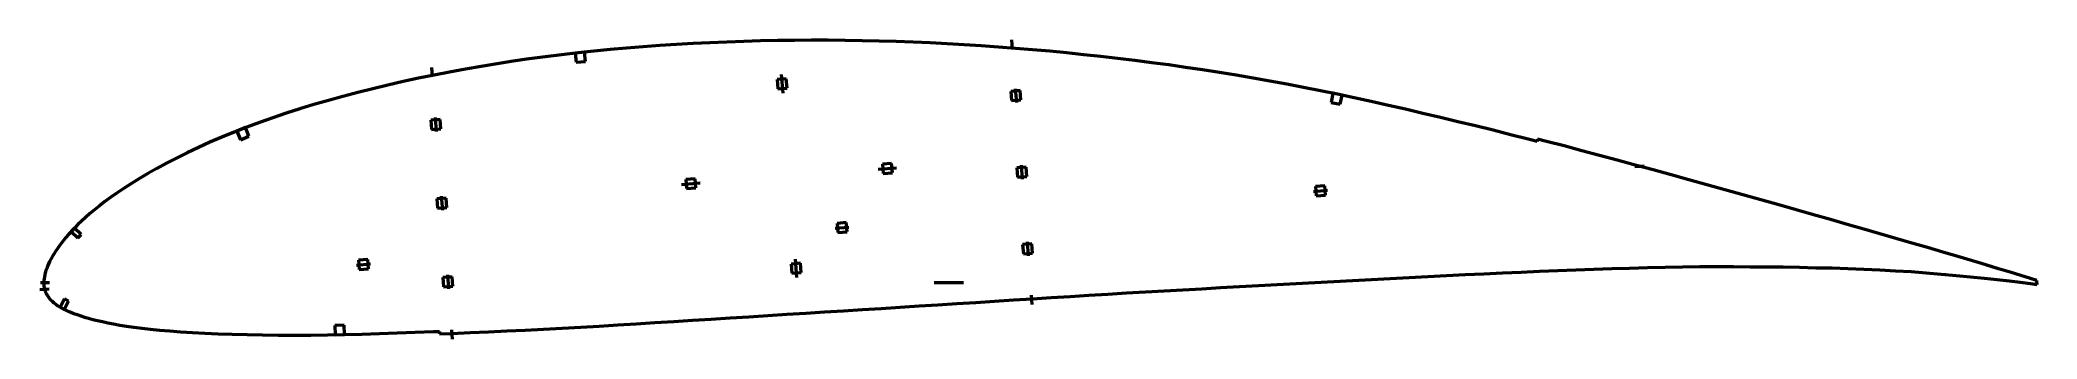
# Model space of a CAD drawing. Header units: metres. Extents: x -323 to 537, y -24 to 104.
import ezdxf

# ---------------------------------------------------------------- set-up
doc = ezdxf.new("R2010")
doc.units = ezdxf.units.M
for name, color, linetype, lineweight in [('FoilLayer', 1, 'Continuous', 50), ('StringerLayer', 1, 'Continuous', 50), ('SubLayer', 1, 'Continuous', 50)]:
    doc.layers.add(name, color=color, linetype=linetype, lineweight=lineweight)

msp = doc.modelspace()

# ---------------------------------------------------------------- linework, layer by layer
at = {"layer": 'FoilLayer'}
for p, q in [((-26.82, 103.46), (-34.07, 103.16)), ((-19.56, 103.72), (-26.82, 103.46)), ((-12.28, 103.92), (-19.56, 103.72)), ((-5, 104.06), (-12.28, 103.92)), ((2.29, 104.16), (-5, 104.06)), ((9.59, 104.21), (2.29, 104.16)), ((16.88, 104.2), (9.59, 104.21)), ((24.17, 104.15), (16.88, 104.2)), ((31.47, 104.03), (24.17, 104.15)), ((38.77, 103.87), (31.47, 104.03)), ((46.08, 103.65), (38.77, 103.87)), ((53.4, 103.39), (46.08, 103.65)), ((60.73, 103.07), (53.4, 103.39)), ((-118.85, 95.16), (-125.74, 94.1)), ((-111.93, 96.17), (-118.85, 95.16)), ((-104.99, 97.11), (-111.93, 96.17)), ((-98.03, 97.99), (-104.99, 97.11)), ((-91.05, 98.81), (-98.03, 97.99)), ((-84.07, 99.56), (-91.05, 98.81)), ((-77.05, 100.24), (-84.07, 99.56)), ((-69.99, 100.86), (-77.05, 100.24)), ((-62.88, 101.42), (-69.99, 100.86)), ((-55.72, 101.93), (-62.88, 101.42)), ((-48.52, 102.39), (-55.72, 101.93)), ((-41.3, 102.8), (-48.52, 102.39)), ((-34.07, 103.16), (-41.3, 102.8)), ((68.06, 102.7), (60.73, 103.07)), ((75.4, 102.28), (68.06, 102.7)), ((82.75, 101.81), (75.4, 102.28)), ((90.1, 101.29), (82.75, 101.81)), ((97.47, 100.73), (90.1, 101.29)), ((104.84, 100.12), (97.47, 100.73)), ((112.21, 99.46), (104.84, 100.12)), ((119.58, 98.76), (112.21, 99.46)), ((126.94, 98.01), (119.58, 98.76)), ((134.28, 97.22), (126.94, 98.01)), ((141.6, 96.39), (134.28, 97.22)), ((148.9, 95.5), (141.6, 96.39)), ((156.2, 94.57), (148.9, 95.5)), ((-166.22, 86.43), (-172.77, 84.94)), ((-159.59, 87.87), (-166.22, 86.43)), ((-152.92, 89.24), (-159.59, 87.87)), ((-146.19, 90.54), (-152.92, 89.24)), ((-139.42, 91.79), (-146.19, 90.54)), ((-132.6, 92.97), (-139.42, 91.79)), ((-125.74, 94.1), (-132.6, 92.97)), ((163.48, 93.58), (156.2, 94.57)), ((170.76, 92.55), (163.48, 93.58)), ((178.04, 91.47), (170.76, 92.55)), ((185.29, 90.34), (178.04, 91.47)), ((192.54, 89.16), (185.29, 90.34)), ((199.78, 87.93), (192.54, 89.16)), ((207.02, 86.65), (199.78, 87.93)), ((214.27, 85.31), (207.02, 86.65)), ((-198.41, 78.31), (-204.6, 76.53)), ((-192.11, 80.05), (-198.41, 78.31)), ((-185.71, 81.74), (-192.11, 80.05)), ((-179.27, 83.38), (-185.71, 81.74)), ((-172.77, 84.94), (-179.27, 83.38)), ((221.53, 83.92), (214.27, 85.31)), ((228.8, 82.48), (221.53, 83.92)), ((236.08, 80.99), (228.8, 82.48)), ((243.39, 79.45), (236.08, 80.99)), ((250.71, 77.86), (243.39, 79.45)), ((258.08, 76.21), (250.71, 77.86)), ((-228.04, 68.86), (-233.59, 66.79)), ((-222.37, 70.87), (-228.04, 68.86)), ((-216.57, 72.82), (-222.37, 70.87)), ((-210.65, 74.7), (-216.57, 72.82)), ((-204.6, 76.53), (-210.65, 74.7)), ((265.49, 74.51), (258.08, 76.21)), ((272.96, 72.76), (265.49, 74.51)), ((280.48, 70.98), (272.96, 72.76)), ((288.02, 69.17), (280.48, 70.98)), ((295.57, 67.34), (288.02, 69.17)), ((-249.42, 60.29), (-254.37, 58.05)), ((-244.29, 62.5), (-249.42, 60.29)), ((-239.01, 64.67), (-244.29, 62.5)), ((-233.59, 66.79), (-239.01, 64.67)), ((303.12, 65.47), (295.57, 67.34)), ((310.67, 63.57), (303.12, 65.47)), ((318.24, 61.65), (310.67, 63.57)), ((322.06, 60.66), (318.24, 61.65)), ((322.32, 61.68), (322.06, 60.66)), ((326.09, 60.7), (322.32, 61.68)), ((333.7, 58.71), (326.09, 60.7)), ((-263.75, 53.53), (-268.12, 51.28)), ((-259.16, 55.79), (-263.75, 53.53)), ((-254.37, 58.05), (-259.16, 55.79)), ((341.33, 56.7), (333.7, 58.71)), ((348.97, 54.66), (341.33, 56.7)), ((356.63, 52.6), (348.97, 54.66)), ((364.32, 50.5), (356.63, 52.6)), ((-279.8, 44.74), (-283.22, 42.64)), ((-276.15, 46.88), (-279.8, 44.74)), ((-272.26, 49.07), (-276.15, 46.88)), ((-268.12, 51.28), (-272.26, 49.07)), ((372.04, 48.39), (364.32, 50.5)), ((379.77, 46.26), (372.04, 48.39)), ((387.51, 44.12), (379.77, 46.26)), ((395.26, 41.97), (387.51, 44.12)), ((-294.66, 34.79), (-297.01, 33)), ((-292.12, 36.66), (-294.66, 34.79)), ((-289.36, 38.59), (-292.12, 36.66)), ((-286.4, 40.58), (-289.36, 38.59)), ((-283.22, 42.64), (-286.4, 40.58)), ((403, 39.81), (395.26, 41.97)), ((410.75, 37.64), (403, 39.81)), ((418.47, 35.48), (410.75, 37.64)), ((426.13, 33.33), (418.47, 35.48)), ((-304.72, 26.39), (-306.29, 24.87)), ((-303.02, 27.96), (-304.72, 26.39)), ((-301.18, 29.59), (-303.02, 27.96)), ((-299.18, 31.26), (-301.18, 29.59)), ((-297.01, 33), (-299.18, 31.26)), ((433.71, 31.19), (426.13, 33.33)), ((441.17, 29.09), (433.71, 31.19)), ((448.49, 27.04), (441.17, 29.09)), ((455.69, 24.98), (448.49, 27.04)), ((-312.53, 18), (-313.5, 16.75)), ((-311.48, 19.28), (-312.53, 18)), ((-310.33, 20.61), (-311.48, 19.28)), ((-309.09, 21.98), (-310.33, 20.61)), ((-307.75, 23.4), (-309.09, 21.98)), ((-306.29, 24.87), (-307.75, 23.4)), ((462.78, 22.95), (455.69, 24.98)), ((469.74, 20.91), (462.78, 22.95)), ((476.63, 18.89), (469.74, 20.91)), ((483.42, 16.96), (476.63, 18.89)), ((-318.45, 8.93), (-318.91, 7.95)), ((-317.91, 9.94), (-318.45, 8.93)), ((-317.32, 11), (-317.91, 9.94)), ((-316.68, 12.1), (-317.32, 11)), ((-315.99, 13.21), (-316.68, 12.1)), ((-315.23, 14.35), (-315.99, 13.21)), ((-314.4, 15.53), (-315.23, 14.35)), ((-313.5, 16.75), (-314.4, 15.53)), ((490.16, 14.99), (483.42, 16.96)), ((496.84, 13.02), (490.16, 14.99)), ((503.32, 11.1), (496.84, 13.02)), ((509.53, 9.25), (503.32, 11.1)), ((515.39, 7.52), (509.53, 9.25)), ((-320.9, 0.76), (-320.94, -0.05)), ((-320.82, 1.58), (-320.9, 0.76)), ((-320.69, 2.43), (-320.82, 1.58)), ((-320.52, 3.31), (-320.69, 2.43)), ((-320.31, 4.19), (-320.52, 3.31)), ((-320.04, 5.07), (-320.31, 4.19)), ((-319.71, 5.98), (-320.04, 5.07)), ((-319.33, 6.95), (-319.71, 5.98)), ((-318.91, 7.95), (-319.33, 6.95)), ((226.43, -0.02), (234.55, 0.42)), ((234.55, 0.42), (242.67, 0.85)), ((242.67, 0.85), (250.77, 1.29)), ((250.77, 1.29), (258.87, 1.72)), ((258.87, 1.72), (266.94, 2.15)), ((266.94, 2.15), (275, 2.56)), ((275, 2.56), (283.07, 2.95)), ((283.07, 2.95), (291.14, 3.34)), ((291.14, 3.34), (299.2, 3.73)), ((299.2, 3.73), (307.22, 4.11)), ((307.22, 4.11), (315.19, 4.48)), ((315.19, 4.48), (323.1, 4.83)), ((323.1, 4.83), (330.98, 5.15)), ((330.98, 5.15), (338.82, 5.46)), ((338.82, 5.46), (346.59, 5.74)), ((346.59, 5.74), (354.28, 5.99)), ((354.28, 5.99), (361.93, 6.19)), ((361.93, 6.19), (369.57, 6.35)), ((369.57, 6.35), (377.18, 6.5)), ((377.18, 6.5), (384.72, 6.65)), ((384.72, 6.65), (392.12, 6.78)), ((392.12, 6.78), (399.38, 6.83)), ((399.38, 6.83), (406.62, 6.79)), ((406.62, 6.79), (413.85, 6.76)), ((413.85, 6.76), (421.02, 6.74)), ((421.02, 6.74), (428.09, 6.66)), ((428.09, 6.66), (435.13, 6.5)), ((435.13, 6.5), (442.15, 6.34)), ((442.15, 6.34), (449.1, 6.22)), ((449.1, 6.22), (455.95, 6.04)), ((455.95, 6.04), (462.77, 5.75)), ((462.77, 5.75), (469.64, 5.4)), ((469.64, 5.4), (476.48, 5.05)), ((476.48, 5.05), (483.14, 4.68)), ((483.14, 4.68), (489.67, 4.18)), ((489.67, 4.18), (496.16, 3.61)), ((496.16, 3.61), (502.54, 3.01)), ((502.54, 3.01), (508.7, 2.42)), ((508.7, 2.42), (514.57, 1.81)), ((514.57, 1.81), (520.12, 1.2)), ((520.83, 5.91), (515.39, 7.52)), ((520.12, 1.2), (525.33, 0.62)), ((525.83, 4.39), (520.83, 5.91)), ((525.33, 0.62), (530.17, 0.06)), ((530.4, 2.98), (525.83, 4.39)), ((530.17, 0.06), (534.63, -0.48)), ((534.63, 1.7), (530.4, 2.98)), ((537.26, 0.86), (534.63, 1.7)), ((537.39, -0.84), (537.26, 0.86)), ((-320.94, -0.05), (-320.93, -0.8)), ((-320.93, -0.8), (-320.87, -1.55)), ((-320.87, -1.55), (-320.76, -2.31)), ((-320.76, -2.31), (-320.57, -3.06)), ((-320.57, -3.06), (-320.31, -3.82)), ((-320.31, -3.82), (-319.99, -4.57)), ((-319.99, -4.57), (-319.6, -5.31)), ((-319.6, -5.31), (-319.14, -6.03)), ((-319.14, -6.03), (-318.61, -6.74)), ((-318.61, -6.74), (-318, -7.44)), ((-318, -7.44), (-317.32, -8.11)), ((-317.32, -8.11), (-316.57, -8.78)), ((72.23, -9.11), (80.37, -8.6)), ((80.37, -8.6), (88.51, -8.08)), ((88.51, -8.08), (96.64, -7.55)), ((96.64, -7.55), (104.77, -7.03)), ((104.77, -7.03), (112.89, -6.52)), ((112.89, -6.52), (121, -6.01)), ((121, -6.01), (129.11, -5.52)), ((129.11, -5.52), (137.22, -5.02)), ((137.22, -5.02), (145.32, -4.54)), ((145.32, -4.54), (153.41, -4.06)), ((153.41, -4.06), (161.49, -3.59)), ((161.49, -3.59), (169.57, -3.14)), ((169.57, -3.14), (177.68, -2.7)), ((177.68, -2.7), (185.8, -2.25)), ((185.8, -2.25), (193.93, -1.81)), ((193.93, -1.81), (202.06, -1.36)), ((202.06, -1.36), (210.18, -0.9)), ((210.18, -0.9), (218.31, -0.46)), ((218.31, -0.46), (226.43, -0.02)), ((534.63, -0.48), (537.39, -0.84)), ((-316.57, -8.78), (-315.76, -9.42)), ((-315.76, -9.42), (-314.88, -10.04)), ((-314.88, -10.04), (-313.93, -10.64)), ((-313.93, -10.64), (-312.91, -11.22)), ((-312.91, -11.22), (-311.8, -11.77)), ((-311.8, -11.77), (-310.62, -12.31)), ((-310.62, -12.31), (-309.35, -12.84)), ((-309.35, -12.84), (-308, -13.36)), ((-308, -13.36), (-306.56, -13.88)), ((-306.56, -13.88), (-305.03, -14.39)), ((-305.03, -14.39), (-303.39, -14.9)), ((-303.39, -14.9), (-301.66, -15.41)), ((-301.66, -15.41), (-299.8, -15.92)), ((-299.8, -15.92), (-297.81, -16.41)), ((-297.81, -16.41), (-295.67, -16.89)), ((-295.67, -16.89), (-293.36, -17.37)), ((-57.77, -17.28), (-49.7, -16.78)), ((-49.7, -16.78), (-41.62, -16.28)), ((-41.62, -16.28), (-33.53, -15.78)), ((-33.53, -15.78), (-25.42, -15.26)), ((-25.42, -15.26), (-17.29, -14.75)), ((-17.29, -14.75), (-9.15, -14.23)), ((-9.15, -14.23), (-1.01, -13.72)), ((-1.01, -13.72), (7.13, -13.21)), ((7.13, -13.21), (15.27, -12.71)), ((15.27, -12.71), (23.4, -12.2)), ((23.4, -12.2), (31.54, -11.68)), ((31.54, -11.68), (39.68, -11.16)), ((39.68, -11.16), (47.81, -10.64)), ((47.81, -10.64), (55.95, -10.13)), ((55.95, -10.13), (64.09, -9.62)), ((64.09, -9.62), (72.23, -9.11)), ((-293.36, -17.37), (-290.87, -17.85)), ((-290.87, -17.85), (-288.18, -18.33)), ((-288.18, -18.33), (-285.28, -18.81)), ((-285.28, -18.81), (-282.15, -19.27)), ((-282.15, -19.27), (-278.76, -19.72)), ((-278.76, -19.72), (-275.08, -20.14)), ((-275.08, -20.14), (-271.07, -20.53)), ((-271.07, -20.53), (-266.72, -20.9)), ((-266.72, -20.9), (-262.02, -21.26)), ((-262.02, -21.26), (-256.97, -21.58)), ((-256.97, -21.58), (-251.58, -21.87)), ((-251.58, -21.87), (-245.84, -22.11)), ((-245.84, -22.11), (-239.78, -22.3)), ((-239.78, -22.3), (-233.4, -22.46)), ((-233.4, -22.46), (-226.78, -22.57)), ((-226.78, -22.57), (-219.97, -22.66)), ((-219.97, -22.66), (-213.03, -22.69)), ((-213.03, -22.69), (-205.98, -22.67)), ((-205.98, -22.67), (-198.79, -22.57)), ((-198.79, -22.57), (-191.46, -22.43)), ((-191.46, -22.43), (-184, -22.24)), ((-184, -22.24), (-176.43, -22.02)), ((-176.43, -22.02), (-168.76, -21.77)), ((-168.76, -21.77), (-161, -21.48)), ((-161, -21.48), (-153.16, -21.19)), ((-153.16, -21.19), (-150.53, -21.08)), ((-150.53, -21.08), (-150.49, -22.13)), ((-150.49, -22.13), (-145.24, -21.92)), ((-145.24, -21.92), (-137.36, -21.6)), ((-137.36, -21.6), (-129.49, -21.25)), ((-129.49, -21.25), (-121.6, -20.88)), ((-121.6, -20.88), (-113.67, -20.48)), ((-113.67, -20.48), (-105.71, -20.06)), ((-105.71, -20.06), (-97.73, -19.64)), ((-97.73, -19.64), (-89.76, -19.21)), ((-89.76, -19.21), (-81.8, -18.76)), ((-81.8, -18.76), (-73.83, -18.28)), ((-73.83, -18.28), (-65.82, -17.78)), ((-65.82, -17.78), (-57.77, -17.28))]:
    msp.add_line(p, q, dxfattribs=at)
at = {"layer": 'StringerLayer'}
for p, q in [((-88.13, 99.12), (-92.11, 98.69)), ((-92.11, 98.69), (-91.68, 94.72)), ((-91.68, 94.72), (-87.71, 95.14)), ((-87.71, 95.14), (-88.13, 99.12)), ((234.19, 81.39), (233.36, 77.48)), ((233.36, 77.48), (237.27, 76.65)), ((238.1, 80.57), (234.19, 81.39)), ((237.27, 76.65), (238.1, 80.57)), ((-234.04, 66.61), (-237.77, 65.16)), ((-237.77, 65.16), (-236.31, 61.43)), ((-236.31, 61.43), (-232.59, 62.89)), ((-232.59, 62.89), (-234.04, 66.61)), ((-307.76, 23.38), (-309.14, 21.93)), ((-309.14, 21.93), (-306.23, 19.18)), ((-304.86, 20.63), (-307.76, 23.38)), ((-306.23, 19.18), (-304.86, 20.63)), ((-312.01, -7.13), (-313.97, -10.61)), ((-312.23, -11.59), (-310.27, -8.11)), ((-310.27, -8.11), (-312.01, -7.13)), ((-313.97, -10.61), (-312.23, -11.59)), ((-191.57, -18.43), (-195.57, -18.51)), ((-195.57, -18.51), (-195.49, -22.51)), ((-195.49, -22.51), (-191.49, -22.43)), ((-191.49, -22.43), (-191.57, -18.43))]:
    msp.add_line(p, q, dxfattribs=at)
at = {"layer": 'SubLayer'}
for p, q in [((95.79, 104.34), (96.09, 100.36)), ((-154.04, 92.56), (-153.74, 88.57)), ((-1.21, 87.59), (-5.2, 87.29)), ((-5.2, 87.29), (-4.89, 83.3)), ((-3.36, 89.43), (-2.75, 81.46)), ((-0.91, 83.6), (-1.21, 87.59)), ((-4.89, 83.3), (-0.91, 83.6)), ((99.47, 82.53), (95.48, 82.22)), ((95.48, 82.22), (95.79, 78.23)), ((95.79, 78.23), (99.78, 78.54)), ((97.4, 83.37), (97.86, 77.39)), ((99.78, 78.54), (99.47, 82.53)), ((-150.31, 70.13), (-154.3, 69.82)), ((-154.3, 69.82), (-153.99, 65.83)), ((-152.38, 70.97), (-151.92, 64.99)), ((-150.01, 66.14), (-150.31, 70.13)), ((-153.99, 65.83), (-150.01, 66.14)), ((-40.47, 44.65), (-44.46, 44.35)), ((-44.46, 44.35), (-44.15, 40.36)), ((-40.16, 40.67), (-40.47, 44.65)), ((38.32, 48.71), (46.3, 49.32)), ((44.15, 51.17), (40.16, 50.86)), ((40.16, 50.86), (40.47, 46.87)), ((40.47, 46.87), (44.46, 47.18)), ((44.46, 47.18), (44.15, 51.17)), ((102.01, 49.57), (98.02, 49.26)), ((98.02, 49.26), (98.33, 45.27)), ((98.33, 45.27), (102.32, 45.58)), ((99.94, 50.41), (100.4, 44.43)), ((102.32, 45.58), (102.01, 49.57)), ((364.2, 49.84), (368.19, 50.15)), ((-147.71, 36.24), (-151.69, 35.94)), ((-151.69, 35.94), (-151.39, 31.95)), ((-149.78, 37.09), (-149.32, 31.11)), ((-147.4, 32.26), (-147.71, 36.24)), ((-46.3, 42.2), (-38.32, 42.81)), ((-44.15, 40.36), (-40.16, 40.67)), ((225.84, 39.19), (231.82, 39.65)), ((230.67, 41.57), (226.68, 41.26)), ((226.68, 41.26), (226.99, 37.27)), ((226.99, 37.27), (230.98, 37.58)), ((230.98, 37.58), (230.67, 41.57)), ((-151.39, 31.95), (-147.4, 32.26)), ((19.8, 23.34), (25.78, 23.8)), ((24.63, 25.72), (20.64, 25.41)), ((20.64, 25.41), (20.95, 21.42)), ((20.95, 21.42), (24.93, 21.73)), ((24.93, 21.73), (24.63, 25.72)), ((102.47, 17.45), (102.93, 11.47)), ((460.77, 23.01), (461.07, 23.96)), ((-181.42, 9.86), (-185.4, 9.55)), ((-185.4, 9.55), (-185.1, 5.57)), ((-181.11, 5.87), (-181.42, 9.86)), ((3.36, 2.09), (2.75, 10.07)), ((104.54, 16.61), (100.56, 16.3)), ((100.56, 16.3), (100.86, 12.32)), ((100.86, 12.32), (104.85, 12.62)), ((104.85, 12.62), (104.54, 16.61)), ((499.17, 11.8), (499.48, 12.76)), ((-322.44, 0), (-318.44, 0)), ((-186.25, 7.48), (-180.27, 7.94)), ((-185.1, 5.57), (-181.11, 5.87)), ((-145.1, 2.36), (-149.09, 2.06)), ((-149.09, 2.06), (-148.78, -1.93)), ((-147.17, 3.21), (-146.71, -2.78)), ((-144.79, -1.63), (-145.1, 2.36)), ((4.89, 8.23), (0.91, 7.92)), ((0.91, 7.92), (1.21, 3.93)), ((1.21, 3.93), (5.2, 4.24)), ((5.2, 4.24), (4.89, 8.23)), ((62.49, 0), (75.09, 0)), ((457.58, 5.47), (457.65, 6.47)), ((497.5, 2.98), (497.59, 3.97)), ((517.41, 1), (517.49, 1.99)), ((518.35, 6.12), (518.68, 7.06)), ((-322.61, -3.01), (-318.62, -2.7)), ((-148.78, -1.93), (-144.79, -1.63)), ((104.24, -5.51), (104.55, -9.5)), ((-145.35, -20.38), (-145.05, -24.37))]:
    msp.add_line(p, q, dxfattribs=at)

doc.saveas('drawing.dxf')
